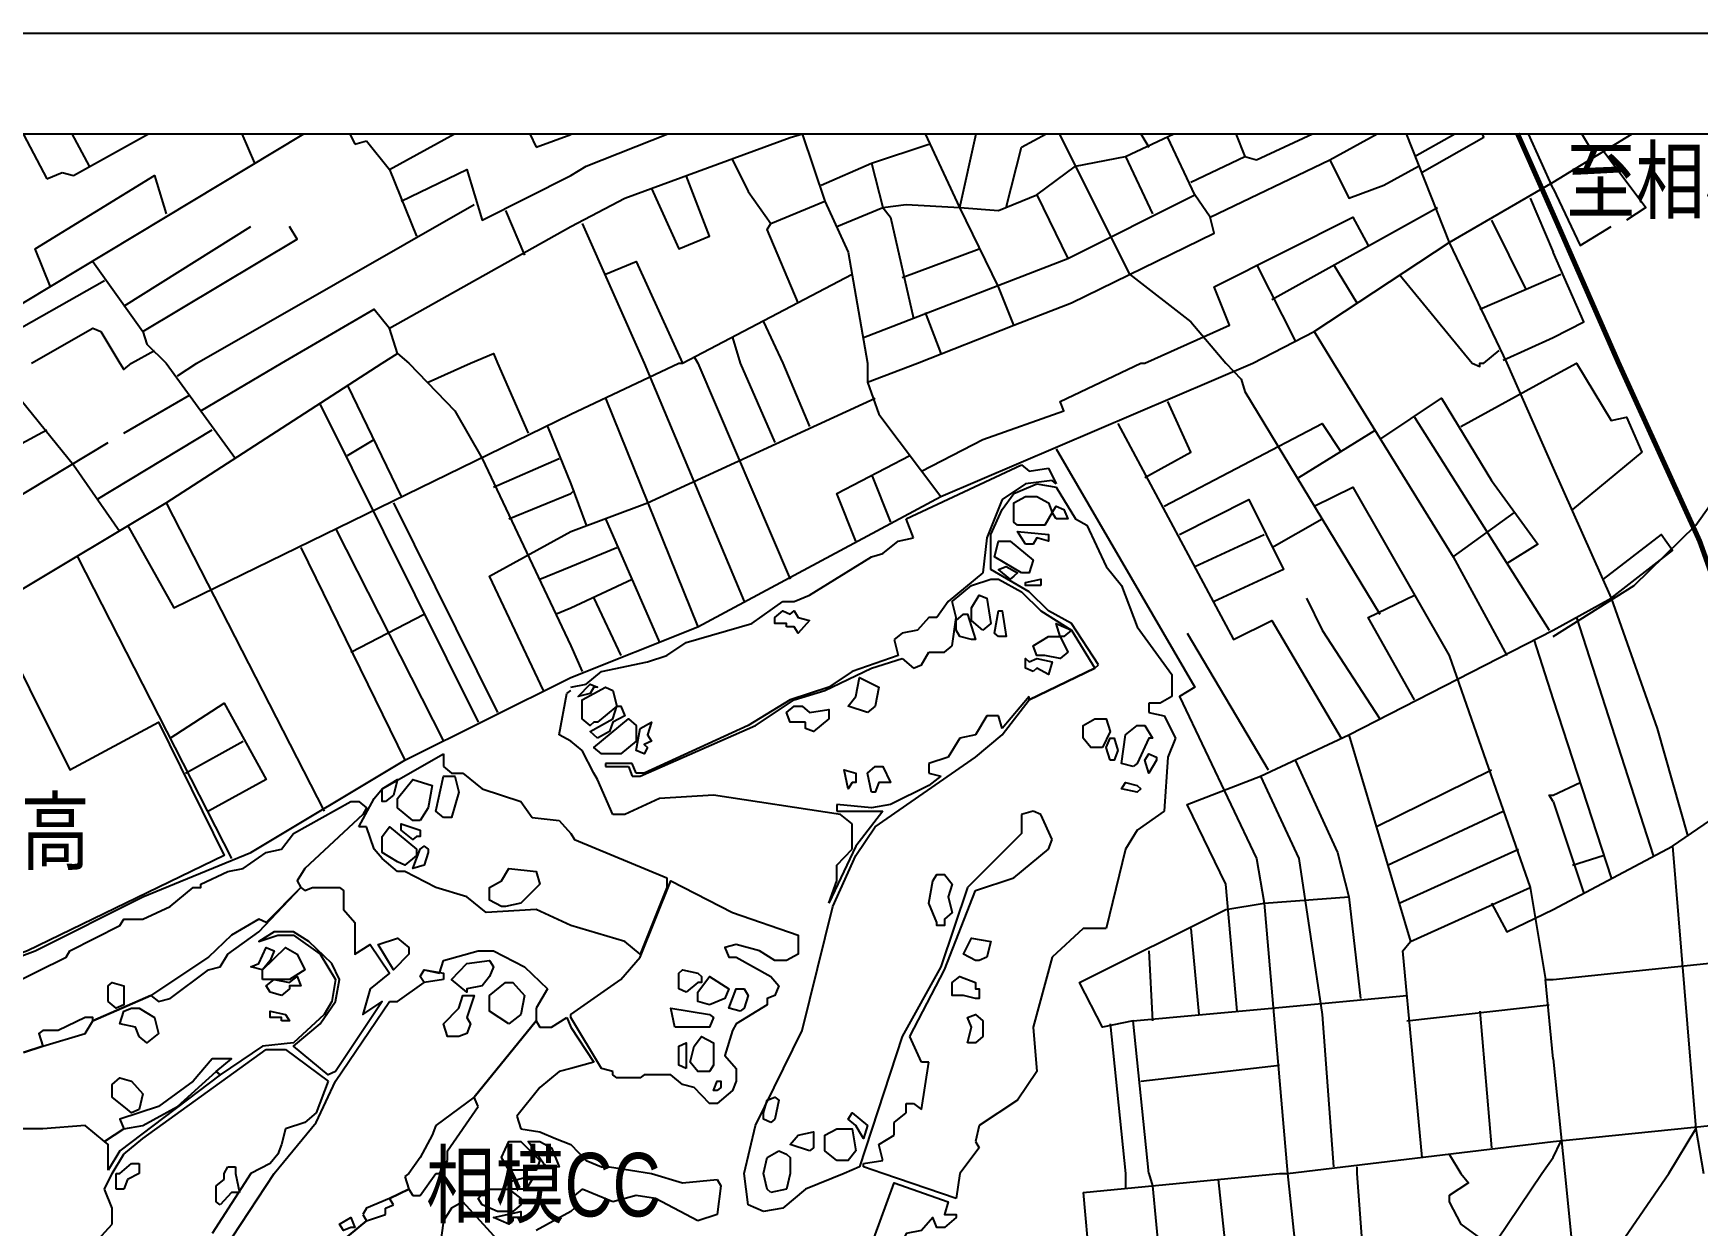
# Model space of a CAD drawing. Header units: millimetres. Extents: x 31 to 811, y 18 to 568.
# Drawn here: x 515.8 to 581.3, y 241.3 to 288.2 of the extents above; entities that cross this region are included whole.
import ezdxf
from ezdxf.enums import TextEntityAlignment as Align

# ---------------------------------------------------------------- set-up
doc = ezdxf.new("R2010")
doc.units = ezdxf.units.MM
doc.header["$LTSCALE"] = 0.2
for name, color, linetype in [('G0-MOJI', 7, 'Continuous'), ('G0-YOBI', 7, 'Continuous'), ('MAP', 7, 'Continuous')]:
    doc.layers.add(name, color=color, linetype=linetype)
doc.styles.add('丸ゴチック', font='HGRSMP.TTF')

msp = doc.modelspace()

# ---------------------------------------------------------------- linework, layer by layer
at = {"layer": 'G0-YOBI', "color": 6, "linetype": 'Continuous'}
msp.add_lwpolyline([(419.198, 288.205), (804.958, 288.205), (804.958, 38.425), (419.198, 38.425)], close=True, dxfattribs=at)
at = {"layer": 'MAP', "linetype": 'Continuous'}
for p, q in [((424.563, 284.257), (606.714, 284.257)), ((513.8, 276.61), (526.49, 284.257)), ((517.363, 284.257), (518.047, 282.981)), ((517.431, 282.607), (520.382, 284.257)), ((524.561, 283.102), (524.06, 284.257)), ((528.304, 284.257), (528.501, 283.85)), ((529.865, 282.849), (532.415, 284.257)), ((535.383, 284.257), (535.631, 283.729)), ((537.601, 282.981), (540.819, 284.257)), ((545.633, 284.103), (546.117, 284.257)), ((546.103, 284.257), (546.998, 281.606)), ((552.301, 281.353), (550.954, 284.257)), ((552.301, 281.353), (552.954, 284.257)), ((554.733, 283.729), (555.696, 284.257)), ((556.218, 284.257), (558.98, 278.734)), ((558.826, 283.355), (560.726, 284.257)), ((559.431, 284.257), (559.74, 283.729)), ((563.159, 284.257), (563.525, 283.355)), ((563.976, 283.223), (566.177, 284.257)), ((566.859, 283.223), (568.731, 284.257)), ((569.868, 284.257), (571.557, 279.977)), ((570.193, 283.355), (571.788, 284.257)), ((572.849, 284.257), (572.922, 284.103)), ((575.651, 282.101), (574.687, 284.257)), ((575.651, 282.354), (578.761, 284.257)), ((577.323, 283.355), (576.778, 284.257)), ((515.461, 284.224), (516.375, 282.475)), ((528.501, 283.85), (528.963, 283.982)), ((528.963, 283.982), (529.865, 282.849)), ((535.631, 283.729), (536.995, 284.224)), ((539.119, 281.727), (545.633, 284.103)), ((554.128, 281.353), (554.733, 283.729)), ((572.922, 284.103), (570.501, 282.728)), ((536.995, 282.607), (537.601, 282.981)), ((555.338, 281.848), (556.857, 282.981)), ((556.857, 282.981), (558.826, 283.355)), ((558.826, 283.355), (559.883, 281.099)), ((561.401, 282.354), (563.525, 283.355)), ((562.16, 280.978), (566.859, 283.223)), ((563.525, 283.355), (563.976, 283.223)), ((516.375, 282.475), (516.98, 282.728)), ((516.98, 282.728), (517.431, 282.607)), ((529.865, 282.849), (530.932, 280.23)), ((536.995, 280.604), (539.119, 281.727)), ((553.82, 281.232), (555.338, 281.848)), ((555.338, 281.848), (556.549, 279.35)), ((574.748, 281.727), (575.651, 279.603)), ((522.284, 275.235), (533.199, 281.474)), ((534.421, 281.232), (535.169, 279.482)), ((546.998, 281.606), (547.911, 279.603)), ((547.46, 280.604), (549.275, 281.353)), ((549.275, 281.353), (550.189, 281.474)), ((550.189, 281.474), (552.301, 281.353)), ((553.82, 278.228), (552.301, 281.353)), ((552.301, 281.353), (553.82, 281.232)), ((564.581, 277.732), (571.106, 281.353)), ((519.412, 277.479), (524.407, 280.604)), ((537.446, 280.725), (539.878, 275.235)), ((573.23, 280.857), (574.594, 278.107)), ((550.034, 278.602), (553.06, 279.724)), ((571.557, 279.977), (573.835, 275.235)), ((547.911, 279.603), (548.67, 275.235)), ((563.976, 279.108), (565.494, 276.104)), ((567.013, 279.108), (567.926, 277.6)), ((512.887, 275.235), (518.652, 278.481)), ((558.98, 278.734), (561.401, 276.852)), ((569.588, 278.734), (572.471, 275.235)), ((572.768, 277.358), (575.651, 278.602)), ((575.651, 278.602), (575.959, 278.734)), ((550.937, 277.226), (551.553, 275.609)), ((544.577, 276.852), (545.336, 275.235)), ((561.401, 276.852), (562.766, 275.235)), ((566.254, 276.478), (567.013, 275.235)), ((519.709, 275.235), (520.622, 275.73)), ((543.355, 276.236), (543.663, 275.235)), ((572.922, 275.235), (573.527, 275.73)), ((573.681, 275.356), (575.651, 276.236)), ((521.073, 275.235), (523.802, 271.482)), ((521.524, 274.728), (522.284, 275.235)), ((522.438, 273.353), (525.618, 275.235)), ((530.173, 275.609), (530.624, 275.235)), ((531.384, 274.486), (533.056, 275.235)), ((534.112, 275.235), (535.323, 272.484)), ((536.995, 273.232), (541.243, 275.235)), ((539.878, 275.235), (543.818, 265.86)), ((541.848, 275.477), (541.991, 275.235)), ((541.991, 275.235), (545.633, 266.74)), ((543.663, 275.235), (545.028, 272.11)), ((545.336, 275.235), (546.392, 272.737)), ((548.67, 274.486), (550.64, 275.235)), ((573.835, 275.235), (575.651, 271.108)), ((572.019, 272.737), (575.651, 274.728)), ((519.412, 272.484), (521.987, 273.98)), ((528.204, 274.354), (530.327, 269.986)), ((538.36, 273.859), (541.991, 264.858)), ((527.136, 273.606), (533.353, 261.117)), ((570.193, 273.111), (575.497, 264.737)), ((512.436, 270.481), (516.375, 272.605)), ((518.344, 269.865), (522.889, 272.605)), ((536.082, 272.737), (536.995, 270.481)), ((565.648, 270.734), (568.674, 272.605)), ((528.204, 271.603), (529.26, 272.231)), ((533.958, 270.36), (536.533, 271.482)), ((548.824, 270.855), (549.572, 268.985)), ((534.564, 269.106), (536.995, 270.107)), ((536.995, 270.481), (537.601, 268.864)), ((536.995, 270.107), (537.149, 270.239)), ((521.073, 269.733), (527.29, 257.618)), ((530.019, 269.733), (534.112, 261.491)), ((571.711, 267.609), (574.132, 269.359)), ((527.741, 268.732), (531.989, 260.369)), ((538.36, 269.106), (540.483, 264.242)), ((564.581, 267.983), (566.562, 269.106)), ((526.377, 267.983), (530.47, 259.621)), ((536.995, 267.235), (538.811, 267.983)), ((561.555, 267.235), (564.284, 268.489)), ((517.585, 267.609), (523.648, 255.747)), ((535.785, 266.74), (536.995, 267.235)), ((536.995, 265.607), (539.416, 266.74)), ((537.898, 265.992), (538.965, 263.736)), ((528.347, 263.868), (531.229, 265.364)), ((536.39, 265.364), (536.995, 265.607)), ((561.247, 264.616), (564.438, 259.236)), ((576.564, 265.232), (579.59, 255.868)), ((536.995, 264.11), (537.446, 263.109)), ((574.891, 264.363), (575.651, 261.986)), ((575.651, 261.986), (577.928, 254.988)), ((521.832, 259.114), (524.11, 260.369)), ((567.618, 260.611), (570.039, 252.49)), ((568.674, 256.991), (573.23, 259.236)), ((575.651, 258.245), (576.718, 258.74)), ((569.137, 255.494), (573.681, 257.618)), ((575.651, 257.992), (576.861, 254.372)), ((569.588, 253.998), (574.286, 256.122)), ((576.41, 255.494), (577.62, 255.868)), ((564.284, 253.998), (567.618, 254.24)), ((575.651, 250.994), (605.371, 254.119)), ((561.401, 252.997), (561.709, 249.618)), ((559.74, 252.116), (559.883, 249.365)), ((564.581, 249.872), (569.896, 250.367)), ((529.865, 250.125), (530.173, 250.125)), ((569.896, 249.365), (575.497, 249.993)), ((572.768, 249.75), (573.23, 244.37)), ((558.221, 249.244), (558.826, 243.368)), ((559.431, 247), (564.889, 247.627)), ((575.651, 247.869), (576.113, 243.368)), ((580.206, 243.368), (581.262, 245.118)), ((575.651, 243.996), (575.959, 244.623)), ((571.557, 244.128), (572.019, 243.368)), ((575.2, 243.368), (575.651, 243.996)), ((558.826, 243.368), (558.826, 242.752)), ((559.74, 243.368), (559.883, 242.873)), ((567.926, 243.622), (567.926, 243.368)), ((567.926, 243.368), (568.377, 237.251)), ((575.651, 236.755), (580.206, 243.368)), ((576.113, 243.368), (579.293, 211.513)), ((557.154, 242.62), (557.759, 236.128)), ((559.883, 242.873), (561.247, 228.756))]:
    msp.add_line(p, q, dxfattribs=at)
at = {"layer": 'MAP', "color": 8, "linetype": 'Continuous'}
for p, q in [((550.189, 269.106), (554.733, 271.229)), ((554.733, 271.229), (555.03, 270.987)), ((555.943, 270.613), (554.887, 270.481)), ((555.03, 270.987), (555.789, 271.108)), ((555.789, 271.108), (556.097, 270.481)), ((556.097, 270.481), (555.943, 270.613)), ((553.974, 269.865), (553.369, 268.357)), ((554.887, 270.481), (553.974, 269.865)), ((553.974, 269.48), (554.425, 270.107)), ((554.425, 270.107), (555.338, 270.481)), ((555.338, 270.481), (556.097, 270.36)), ((556.097, 270.36), (556.857, 269.106)), ((553.523, 268.489), (553.974, 269.48)), ((550.486, 268.357), (550.189, 269.106)), ((556.857, 269.106), (557.308, 268.864)), ((557.308, 268.864), (558.067, 267.235)), ((549.275, 267.741), (549.88, 268.236)), ((549.88, 268.236), (550.486, 268.357)), ((553.369, 268.357), (553.214, 266.982)), ((553.523, 267.114), (553.523, 268.489)), ((546.392, 266.113), (548.824, 267.609)), ((548.824, 267.609), (549.275, 267.741)), ((558.067, 267.235), (558.672, 266.487)), ((553.214, 266.982), (551.85, 265.86)), ((552.763, 266.487), (553.523, 266.74)), ((555.03, 266.234), (553.523, 267.114)), ((553.523, 266.74), (553.82, 266.74)), ((553.82, 266.74), (554.733, 266.234)), ((545.787, 265.86), (546.392, 266.113)), ((552.004, 265.86), (552.763, 266.487)), ((554.733, 266.234), (555.492, 265.486)), ((555.789, 265.486), (555.03, 266.234)), ((558.672, 266.487), (559.277, 264.858)), ((544.115, 264.99), (545.336, 265.86)), ((545.336, 265.86), (545.787, 265.86)), ((551.85, 265.86), (551.399, 265.232)), ((552.158, 265.232), (552.004, 265.86)), ((555.492, 265.486), (556.703, 264.737)), ((556.703, 264.99), (555.789, 265.486)), ((541.54, 264.242), (544.115, 264.99)), ((550.034, 264.616), (549.726, 264.363)), ((550.64, 264.737), (550.034, 264.616)), ((551.091, 265.232), (550.64, 264.737)), ((551.399, 265.232), (551.091, 265.232)), ((552.004, 264.11), (552.158, 265.232)), ((557.759, 263.362), (556.703, 264.99)), ((556.703, 264.737), (557.616, 263.241)), ((559.277, 264.858), (560.642, 262.988)), ((540.781, 263.736), (541.54, 264.242)), ((549.726, 264.363), (549.88, 263.736)), ((551.696, 263.868), (552.004, 264.11)), ((538.206, 263.109), (540.021, 263.483)), ((540.021, 263.483), (540.781, 263.736)), ((549.88, 263.736), (548.065, 263.109)), ((548.824, 263.241), (550.034, 263.615)), ((550.034, 263.615), (550.486, 263.241)), ((550.486, 263.241), (550.794, 263.362)), ((550.794, 263.362), (551.091, 263.868)), ((551.091, 263.868), (551.696, 263.868)), ((557.616, 263.241), (557.759, 263.362)), ((537.601, 262.614), (538.206, 263.109)), ((546.998, 262.361), (548.824, 263.241)), ((548.065, 263.109), (547.152, 262.493)), ((557.616, 263.241), (555.03, 261.986)), ((555.03, 261.986), (557.616, 263.241)), ((560.642, 262.988), (560.642, 262.118)), ((536.533, 260.611), (536.841, 262.239)), ((536.841, 262.239), (536.995, 262.361)), ((536.995, 262.493), (537.601, 262.614)), ((536.995, 262.361), (536.995, 262.361)), ((545.633, 261.986), (543.972, 260.985)), ((544.269, 260.985), (545.787, 261.986)), ((547.152, 262.493), (545.633, 261.986)), ((545.787, 261.986), (546.998, 262.361)), ((555.03, 262.118), (553.974, 260.864)), ((553.974, 260.611), (555.03, 261.986)), ((555.03, 261.986), (555.03, 262.118)), ((560.642, 262.118), (560.191, 261.865)), ((553.369, 261.359), (552.917, 260.611)), ((553.82, 261.359), (553.369, 261.359)), ((553.974, 260.864), (553.82, 261.359)), ((560.191, 261.865), (559.74, 261.865)), ((559.74, 261.865), (559.74, 261.491)), ((559.74, 261.491), (560.345, 261.359)), ((560.345, 261.359), (560.796, 260.49)), ((539.724, 258.993), (544.269, 260.985)), ((543.972, 260.985), (539.878, 259.114)), ((536.995, 260.369), (536.533, 260.611)), ((537.446, 259.995), (536.995, 260.369)), ((552.301, 260.49), (551.85, 259.742)), ((552.917, 260.611), (552.301, 260.49)), ((552.917, 259.742), (553.974, 260.611)), ((560.796, 260.49), (560.488, 259.742)), ((529.568, 258.487), (531.989, 259.863)), ((531.989, 259.863), (531.989, 259.368)), ((531.989, 259.368), (532.297, 259.114)), ((537.898, 259.114), (537.446, 259.995)), ((539.416, 259.489), (538.36, 259.489)), ((538.36, 259.489), (538.36, 259.368)), ((538.36, 259.368), (539.262, 259.368)), ((539.262, 259.368), (539.416, 258.993)), ((539.57, 259.114), (539.416, 259.489)), ((548.967, 256.991), (552.917, 259.742)), ((551.85, 259.742), (551.091, 259.489)), ((551.091, 259.489), (551.091, 259.114)), ((560.488, 259.742), (560.345, 257.618)), ((532.297, 259.114), (532.748, 259.114)), ((532.748, 259.114), (533.507, 258.487)), ((538.052, 258.861), (537.898, 259.114)), ((537.898, 259.114), (537.898, 259.114)), ((538.657, 257.486), (538.052, 258.861)), ((539.416, 258.993), (539.724, 258.993)), ((539.878, 259.114), (539.57, 259.114)), ((551.091, 259.114), (551.553, 258.993)), ((551.553, 258.993), (551.091, 258.619)), ((528.655, 256.991), (529.26, 258.113)), ((529.26, 258.113), (529.568, 258.487)), ((533.507, 258.487), (535.026, 257.992)), ((540.483, 258.113), (539.119, 257.486)), ((542.607, 258.245), (540.483, 258.113)), ((547.603, 257.486), (542.607, 258.245)), ((551.091, 258.619), (549.572, 257.871)), ((535.026, 257.992), (535.477, 257.365)), ((539.119, 257.486), (538.657, 257.486)), ((548.824, 257.739), (547.46, 257.871)), ((547.46, 257.871), (547.46, 257.618)), ((547.46, 257.618), (549.275, 257.618)), ((548.065, 257.112), (547.603, 257.486)), ((549.275, 257.618), (548.208, 256.243)), ((549.572, 257.871), (548.824, 257.739)), ((555.184, 257.618), (554.733, 257.486)), ((554.733, 257.486), (554.733, 256.738)), ((555.492, 257.486), (555.184, 257.618)), ((555.943, 256.496), (555.492, 257.486)), ((560.345, 257.618), (559.277, 256.87)), ((528.963, 256.991), (528.655, 256.991)), ((529.26, 256.122), (528.963, 256.991)), ((535.477, 257.365), (536.533, 257.244)), ((536.533, 257.244), (536.995, 256.738)), ((536.995, 256.738), (537.149, 256.496)), ((548.065, 256.122), (548.065, 257.112)), ((548.208, 255.868), (548.967, 256.991)), ((554.733, 256.738), (552.609, 254.614)), ((559.277, 256.87), (558.826, 256.122)), ((529.568, 255.747), (529.26, 256.122)), ((529.26, 256.122), (529.26, 256.122)), ((537.149, 256.496), (540.781, 254.988)), ((548.208, 256.243), (547.152, 253.998)), ((547.46, 255.494), (548.065, 256.122)), ((554.425, 254.988), (555.789, 256.122)), ((555.789, 256.122), (555.943, 256.496)), ((558.826, 256.122), (558.067, 252.997)), ((530.173, 255.241), (529.568, 255.747)), ((547.306, 253.866), (548.208, 255.868)), ((547.46, 254.867), (547.46, 255.494)), ((530.47, 255.241), (530.173, 255.241)), ((531.692, 254.614), (530.47, 255.241)), ((540.781, 254.988), (540.781, 254.614)), ((547.152, 253.998), (547.46, 254.867)), ((552.917, 254.493), (554.425, 254.988)), ((532.902, 254.24), (531.692, 254.614)), ((533.661, 253.624), (532.902, 254.24)), ((540.781, 254.614), (539.724, 251.995)), ((540.781, 254.614), (540.781, 254.614)), ((552.609, 254.614), (551.553, 251.489)), ((551.696, 251.368), (552.917, 254.493)), ((535.631, 253.745), (533.661, 253.624)), ((536.995, 253.118), (535.631, 253.745)), ((546.095, 248.991), (547.306, 253.866)), ((539.119, 252.49), (536.995, 253.118)), ((557.154, 252.997), (555.943, 251.874)), ((558.067, 252.997), (557.154, 252.997)), ((539.724, 251.995), (539.119, 252.49)), ((531.835, 251.247), (531.989, 251.742)), ((531.989, 251.742), (533.353, 252.116)), ((533.353, 252.116), (533.958, 252.116)), ((533.958, 252.116), (535.169, 251.489)), ((555.943, 251.874), (555.184, 249.123)), ((530.173, 250.125), (531.229, 250.873)), ((531.075, 251.115), (531.229, 251.368)), ((531.229, 250.873), (531.075, 251.115)), ((531.229, 251.368), (531.835, 251.247)), ((535.169, 251.489), (536.082, 250.62)), ((551.553, 251.489), (550.034, 248.749)), ((550.332, 248.749), (551.696, 251.368)), ((536.082, 250.62), (535.631, 249.872)), ((527.741, 247), (529.865, 250.125)), ((535.631, 249.872), (535.631, 249.365)), ((535.631, 249.365), (533.199, 246.372)), ((533.199, 246.372), (535.631, 249.365)), ((535.631, 249.365), (535.785, 249.123)), ((535.785, 249.123), (536.236, 249.123)), ((536.236, 249.123), (536.841, 249.497)), ((536.841, 249.497), (536.995, 249.123)), ((536.995, 249.123), (537.898, 247.748)), ((536.995, 249.123), (536.995, 249.123)), ((544.269, 245.25), (546.095, 248.991)), ((555.184, 249.123), (555.338, 247.374)), ((520.16, 244.744), (525.013, 248.243)), ((525.013, 248.243), (525.772, 248.243)), ((525.772, 248.243), (527.444, 247)), ((550.034, 248.749), (548.362, 243.622)), ((550.794, 247.748), (550.332, 248.749)), ((537.898, 247.748), (536.995, 247.495)), ((550.794, 245.877), (551.091, 247.748)), ((551.091, 247.748), (550.794, 247.748)), ((527.444, 247), (526.982, 245.745)), ((526.982, 245.371), (527.741, 247)), ((536.533, 247.374), (535.785, 246.747)), ((536.995, 247.495), (536.533, 247.374)), ((555.338, 247.374), (554.579, 246.251)), ((533.199, 246.372), (531.692, 245.25)), ((533.353, 245.998), (533.199, 246.372)), ((535.785, 246.747), (534.872, 245.624)), ((526.982, 245.745), (526.531, 245.371)), ((532.143, 244.249), (533.353, 245.998)), ((534.872, 245.624), (535.026, 245.118)), ((549.726, 245.371), (550.189, 245.745)), ((550.189, 245.745), (550.189, 246.119)), ((550.189, 246.119), (550.486, 246.119)), ((550.486, 246.119), (550.794, 245.877)), ((554.579, 246.251), (553.06, 245.25)), ((525.321, 243.368), (526.982, 245.371)), ((525.772, 245.118), (525.618, 244.502)), ((526.531, 245.371), (525.772, 245.118)), ((531.692, 245.25), (531.538, 244.876)), ((535.026, 245.118), (535.785, 244.997)), ((535.785, 244.997), (536.39, 244.744)), ((543.818, 243.368), (544.269, 245.25)), ((549.726, 244.876), (549.726, 245.371)), ((553.06, 245.25), (552.917, 244.623)), ((519.412, 244.128), (520.16, 244.744)), ((525.618, 244.502), (525.475, 244.128)), ((531.538, 244.876), (531.075, 243.996)), ((536.39, 244.744), (536.995, 244.502)), ((536.39, 244.744), (536.39, 244.744)), ((536.995, 244.502), (537.601, 243.875)), ((549.121, 244.502), (549.726, 244.876)), ((549.275, 243.875), (549.121, 244.502)), ((553.06, 244.37), (552.301, 243.368)), ((552.917, 244.623), (553.06, 244.37)), ((553.06, 244.37), (553.06, 244.37)), ((518.95, 243.368), (519.412, 244.128)), ((519.258, 243.368), (519.709, 243.754)), ((519.709, 243.754), (520.017, 243.754)), ((520.017, 243.754), (520.017, 243.368)), ((525.167, 243.754), (524.407, 243.368)), ((525.475, 244.128), (525.167, 243.754)), ((525.475, 244.128), (525.475, 244.128)), ((531.075, 243.996), (530.624, 243.368)), ((531.075, 243.996), (531.075, 243.996)), ((531.835, 243.368), (532.143, 243.875)), ((532.143, 243.875), (532.143, 244.249)), ((537.601, 243.875), (538.206, 243.622)), ((544.577, 243.368), (544.72, 243.996)), ((544.72, 243.996), (545.182, 244.249)), ((545.182, 244.249), (545.479, 244.128)), ((545.479, 244.128), (545.633, 243.996)), ((545.479, 244.128), (545.479, 244.128)), ((545.633, 243.996), (545.633, 243.368)), ((548.516, 243.754), (549.275, 243.875)), ((548.516, 243.622), (548.516, 243.754)), ((518.652, 242.752), (518.95, 243.368)), ((519.104, 243.368), (519.258, 243.368)), ((519.104, 242.752), (519.104, 243.368)), ((519.104, 243.368), (519.104, 243.368)), ((519.555, 243.126), (519.412, 242.752)), ((520.017, 243.368), (519.555, 243.126)), ((520.017, 243.368), (520.017, 243.368)), ((524.407, 243.368), (522.889, 241.003)), ((523.043, 242.873), (523.351, 243.126)), ((523.351, 243.368), (523.505, 243.622)), ((523.351, 240.376), (525.321, 243.368)), ((523.351, 243.126), (523.351, 243.368)), ((523.351, 243.126), (523.351, 243.126)), ((523.505, 243.622), (523.802, 243.622)), ((523.802, 243.622), (523.802, 243.368)), ((523.802, 243.622), (523.802, 243.622)), ((523.802, 243.368), (523.956, 242.62)), ((530.624, 243.368), (530.47, 243.247)), ((530.47, 243.247), (530.624, 242.752)), ((531.075, 242.499), (531.692, 243.368)), ((531.692, 243.368), (531.835, 243.368)), ((538.206, 243.622), (538.514, 243.622)), ((538.514, 243.622), (540.175, 243.368)), ((538.514, 243.622), (538.514, 243.622)), ((540.175, 243.368), (541.386, 242.994)), ((541.386, 242.994), (542.75, 243.126)), ((542.75, 243.126), (542.904, 242.873)), ((543.972, 242.125), (543.818, 243.368)), ((544.72, 242.752), (544.577, 243.368)), ((545.633, 243.368), (545.479, 242.752)), ((547.757, 243.368), (546.238, 242.752)), ((548.362, 243.622), (547.757, 243.368)), ((549.275, 243.368), (548.516, 243.622)), ((552.158, 242.378), (549.275, 243.368)), ((552.301, 243.368), (552.158, 242.378)), ((552.301, 243.368), (552.301, 243.368)), ((518.95, 242.004), (518.652, 242.752)), ((519.412, 242.752), (519.104, 242.752)), ((523.043, 242.246), (523.043, 242.873)), ((523.648, 242.62), (523.197, 242.125)), ((523.956, 242.62), (523.648, 242.62)), ((529.865, 242.378), (528.963, 242.004)), ((530.624, 242.752), (529.865, 242.378)), ((529.865, 242.378), (530.624, 242.752)), ((530.019, 242.125), (529.865, 242.378)), ((530.624, 242.752), (530.778, 242.499)), ((530.778, 242.499), (531.075, 242.499)), ((531.075, 242.499), (531.075, 242.499)), ((537.446, 242.752), (537.149, 242.499)), ((537.149, 242.499), (537.149, 242.004)), ((538.657, 242.246), (537.446, 242.752)), ((539.57, 242.499), (538.657, 242.246)), ((540.329, 242.378), (539.57, 242.499)), ((541.991, 241.498), (540.329, 242.378)), ((542.904, 242.873), (542.75, 241.751)), ((544.874, 242.62), (544.72, 242.752)), ((544.72, 242.752), (544.72, 242.752)), ((545.479, 242.752), (544.874, 242.62)), ((546.238, 242.752), (545.336, 242.004)), ((518.95, 241.377), (518.95, 242.004)), ((518.95, 242.004), (518.95, 242.004)), ((523.197, 242.125), (523.043, 242.246)), ((528.963, 242.004), (528.809, 241.751)), ((528.809, 241.751), (528.963, 241.498)), ((528.963, 241.498), (529.711, 241.751)), ((529.711, 242.004), (530.019, 242.125)), ((529.711, 241.751), (529.711, 242.004)), ((532.297, 242.004), (531.989, 241.498)), ((532.748, 242.246), (532.297, 242.004)), ((534.112, 240.75), (532.748, 242.246)), ((536.995, 241.872), (535.631, 241.124)), ((537.149, 242.004), (536.995, 241.872)), ((537.149, 242.004), (537.149, 242.004)), ((542.75, 241.751), (541.991, 241.498)), ((544.577, 241.872), (543.972, 242.125)), ((543.972, 242.125), (543.972, 242.125)), ((545.336, 242.004), (544.577, 241.872)), ((517.585, 239.88), (518.95, 241.377)), ((528.963, 241.498), (527.895, 240.629)), ((527.895, 240.629), (528.963, 241.498)), ((531.989, 241.498), (531.835, 240.376))]:
    msp.add_line(p, q, dxfattribs=at)
at = {"layer": 'MAP', "color": 6, "linetype": 'Continuous', "const_width": 0.2}
msp.add_lwpolyline([(574.25, 284.257), (575.651, 281.099)], dxfattribs=at)
at = {"layer": 'MAP', "linetype": 'Continuous'}
for points in [[(546.843, 282.233), (548.824, 283.102), (551.091, 283.85)], [(554.425, 276.731), (556.703, 277.6), (562.314, 280.351), (562.16, 280.978), (561.555, 281.848), (560.488, 284.103)], [(577.62, 283.597), (579.293, 281.353), (578.534, 280.857)], [(543.355, 283.223), (543.972, 281.98), (544.874, 280.725)], [(548.824, 283.102), (549.275, 281.353), (549.572, 280.978), (550.486, 276.984)], [(566.859, 283.223), (567.618, 281.727), (568.983, 282.233), (570.347, 282.981)], [(516.529, 278.228), (515.924, 279.724), (520.622, 282.607), (521.073, 281.099)], [(530.327, 281.606), (532.902, 282.849), (533.507, 280.857), (536.995, 282.607)], [(540.175, 282.101), (541.243, 279.724), (542.453, 280.23), (541.54, 282.607)], [(563.833, 275.235), (566.254, 276.478), (571.557, 279.977), (575.651, 282.354)], [(548.516, 276.236), (556.549, 279.35), (561.555, 281.848)], [(575.651, 282.101), (576.718, 279.856), (577.928, 280.604)], [(545.941, 277.6), (544.72, 280.483), (544.874, 280.725), (546.998, 281.606)], [(559.586, 275.235), (562.92, 276.731), (562.314, 278.228), (567.772, 280.978), (568.377, 279.856)], [(520.16, 276.478), (526.234, 280.109), (525.926, 280.604)], [(529.568, 275.235), (530.173, 275.609), (529.865, 276.61), (536.995, 280.604)], [(518.19, 279.229), (520.16, 276.478), (520.314, 275.983), (521.073, 275.235)], [(538.36, 278.734), (539.57, 279.229), (541.386, 275.235)], [(575.651, 276.236), (576.861, 276.852), (575.651, 279.603)], [(541.243, 275.235), (541.386, 275.235), (548.065, 278.734)], [(550.64, 275.235), (554.425, 276.731), (553.82, 278.228)], [(525.618, 275.235), (529.26, 277.358), (529.865, 276.61)], [(515.77, 275.235), (518.19, 276.61), (518.498, 276.478), (519.258, 275.235)], [(504.854, 261.865), (509.861, 264.11), (515.01, 266.113), (521.073, 269.733), (529.568, 275.235)], [(514.405, 275.235), (514.702, 274.607), (517.431, 271.229), (519.258, 268.61)], [(519.258, 275.235), (519.412, 274.982), (519.709, 275.235)], [(530.624, 275.235), (532.44, 273.353), (533.507, 271.482), (536.995, 264.11)], [(533.056, 275.235), (533.958, 275.609), (534.112, 275.235)], [(536.995, 262.867), (541.991, 264.858), (551.553, 269.986), (563.833, 275.235)], [(548.67, 275.235), (548.67, 274.486), (549.121, 273.232), (551.553, 269.986)], [(550.794, 270.987), (553.214, 272.231), (556.395, 273.353), (556.251, 273.727), (559.431, 275.235), (559.586, 275.235)], [(562.766, 275.235), (563.371, 274.607), (563.525, 274.112), (568.828, 265.364)], [(567.013, 275.235), (571.711, 267.609), (573.835, 263.736)], [(572.471, 275.235), (572.768, 275.103), (572.768, 275.235), (572.922, 275.235)], [(575.651, 274.728), (576.564, 275.235), (577.928, 272.979), (578.534, 273.111), (579.139, 271.735), (576.41, 269.48)], [(575.651, 244.623), (584.299, 245.503), (587.028, 245.624), (590.362, 246.119), (603.699, 247.495), (604.612, 247.627), (605.976, 248.122), (605.668, 252.49), (604.304, 260.49), (603.401, 264.484), (602.939, 270.987), (602.18, 275.235)], [(575.651, 264.484), (578.842, 266.487), (581.262, 268.864), (585.807, 275.235)], [(536.995, 268.61), (540.021, 269.733), (548.967, 273.859)], [(568.828, 272.231), (571.26, 273.859), (573.23, 270.613), (575.045, 268.115), (573.835, 267.356)], [(519.555, 268.864), (521.381, 265.607), (536.995, 273.232)], [(559.586, 270.734), (561.401, 271.735), (560.488, 273.727)], [(558.518, 272.858), (563.074, 264.363), (564.581, 265.111), (567.31, 260.49)], [(560.345, 269.612), (566.562, 272.858), (567.31, 271.735)], [(504.392, 265.364), (506.824, 266.74), (512.127, 268.864), (514.856, 269.733), (518.796, 272.11)], [(556.097, 271.857), (561.555, 262.493), (560.95, 262.118), (563.976, 255.747), (564.284, 253.998), (565.197, 243.368)], [(548.208, 268.236), (547.46, 270.107), (550.332, 271.603)], [(575.651, 271.108), (577.928, 265.992), (579.744, 260.864), (580.954, 256.617)], [(560.95, 268.489), (563.679, 269.865), (565.043, 267.114), (562.314, 265.86)], [(566.254, 269.612), (567.772, 270.36), (571.557, 263.736), (574.748, 254.614), (575.354, 250.994)], [(535.928, 262.361), (533.804, 266.861), (536.995, 268.61)], [(575.651, 264.737), (577.928, 265.992), (580.349, 267.862), (579.898, 268.489), (577.62, 266.74)], [(565.946, 265.992), (566.562, 264.737), (568.828, 261.238)], [(570.193, 261.986), (568.377, 265.232), (570.193, 266.113)], [(563.217, 249.75), (562.766, 254.746), (561.247, 257.871), (564.13, 258.993), (567.618, 260.611), (575.651, 264.737)], [(499.088, 243.368), (501.058, 244.623), (504.392, 246.372), (508.496, 248.991), (508.947, 249.497), (515.924, 252.116), (520.16, 254.24), (524.407, 255.989), (530.47, 259.621), (536.995, 262.867)], [(521.227, 260.49), (523.351, 261.865), (525.013, 258.861), (522.746, 257.618)], [(565.494, 259.621), (567.167, 255.989), (567.618, 254.24), (568.069, 250.246)], [(564.13, 258.993), (565.648, 255.747), (566.562, 249.618), (567.013, 243.622)], [(575.651, 257.992), (575.497, 258.245), (575.651, 258.245)], [(575.651, 253.745), (580.349, 256.243), (583.837, 258.619), (584.751, 253.118), (584.442, 246.119)], [(580.349, 256.243), (581.262, 245.118), (581.571, 243.368)], [(570.501, 243.996), (569.742, 252.116), (570.039, 252.49), (574.748, 254.614)], [(559.123, 249.365), (557.913, 249.123), (557.011, 250.873), (562.766, 253.745), (564.284, 253.998)], [(573.23, 253.998), (573.835, 252.864), (575.651, 253.745)], [(575.651, 247.869), (575.354, 250.994), (575.651, 250.994)], [(559.74, 243.368), (559.123, 249.365), (564.581, 249.872)], [(564.889, 243.368), (565.197, 243.368), (575.651, 244.623)], [(557.154, 242.62), (564.889, 243.368)], [(562.468, 243.126), (563.833, 230.384), (566.562, 230.505)], [(565.197, 243.368), (566.562, 230.505), (566.562, 229.009), (566.859, 227.633), (567.31, 222.011), (568.531, 211.513)], [(572.625, 222.385), (571.711, 231.133), (566.562, 230.505), (567.013, 231.507), (569.742, 235.248), (570.501, 236.623), (571.26, 237.504), (575.2, 243.368)], [(572.019, 243.368), (572.317, 242.994), (571.557, 242.499), (571.557, 242.246), (572.019, 241.377), (573.23, 240.497)]]:
    msp.add_lwpolyline(points, dxfattribs=at)
at = {"layer": 'MAP', "linetype": 'Continuous', "const_width": 0.2}
for points in [[(575.651, 281.099), (578.225, 275.235)], [(578.225, 275.235), (581.416, 268.236), (583.386, 262.735), (583.991, 260.369), (585.202, 253.239), (585.51, 244.748)]]:
    msp.add_lwpolyline(points, dxfattribs=at)
at = {"layer": 'MAP', "color": 8, "linetype": 'Continuous'}
for points in [[(554.579, 268.864), (554.425, 268.985), (554.425, 269.733), (554.887, 269.986), (555.338, 269.986), (555.789, 269.733), (555.943, 269.359), (555.646, 268.864), (554.579, 268.864)], [(556.097, 269.106), (555.943, 269.359), (556.097, 269.612), (556.395, 269.48), (556.549, 269.106), (556.097, 269.106)], [(554.887, 268.115), (554.579, 268.61), (555.789, 268.489), (555.789, 268.236), (555.338, 268.357), (555.184, 268.115), (554.887, 268.115)], [(554.733, 266.982), (553.666, 267.609), (553.82, 268.236), (554.282, 268.236), (555.184, 267.488), (555.03, 266.982), (554.733, 266.982)], [(554.425, 266.861), (554.282, 266.74), (553.82, 267.114), (554.128, 267.235), (554.579, 266.982), (554.425, 266.861)], [(555.492, 266.487), (554.887, 266.487), (554.887, 266.608), (555.492, 266.74), (555.492, 266.487)], [(553.214, 264.737), (552.763, 265.111), (552.763, 265.607), (553.06, 266.113), (553.369, 265.992), (553.523, 264.99), (553.214, 264.737)], [(545.479, 264.858), (545.479, 264.99), (545.028, 264.99), (545.028, 265.232), (545.336, 265.486), (545.633, 265.364), (545.787, 265.486), (545.941, 265.232), (546.392, 265.111), (545.941, 264.616), (545.787, 264.858), (545.479, 264.858)], [(552.763, 264.363), (552.301, 264.484), (552.158, 264.737), (552.158, 265.111), (552.455, 265.364), (552.609, 265.364), (552.917, 264.363), (552.763, 264.363)], [(553.82, 264.484), (553.666, 264.616), (553.82, 265.486), (553.974, 265.486), (554.128, 264.484), (553.82, 264.484)], [(556.251, 264.484), (556.097, 264.99), (556.703, 264.737), (556.395, 264.484), (556.251, 264.484)], [(555.646, 263.736), (555.338, 263.736), (555.184, 264.11), (555.789, 264.484), (556.251, 264.484), (556.549, 263.868), (556.251, 263.615), (555.646, 263.736)], [(555.184, 263.109), (554.887, 263.241), (554.887, 263.615), (555.03, 263.483), (555.338, 263.615), (555.943, 263.483), (555.789, 262.988), (555.338, 263.241), (555.184, 263.109)], [(548.67, 261.491), (547.911, 261.744), (548.208, 262.118), (548.362, 262.867), (549.121, 262.493), (548.967, 261.744), (548.67, 261.491)], [(537.898, 262.493), (537.755, 262.239), (537.292, 262.118), (537.755, 262.614), (538.052, 262.493), (537.898, 262.493)], [(537.898, 261.117), (537.755, 260.985), (537.446, 261.238), (537.446, 261.986), (538.36, 262.493), (538.657, 262.361), (538.811, 261.744), (538.052, 261.117), (537.898, 261.117)], [(538.052, 260.49), (537.755, 260.743), (538.657, 261.238), (538.811, 261.744), (538.965, 261.744), (539.119, 261.359), (538.657, 261.117), (538.514, 260.743), (538.052, 260.49)], [(546.238, 261.117), (545.633, 261.117), (545.479, 261.491), (545.787, 261.744), (546.095, 261.744), (546.392, 261.491), (547.152, 261.612), (547.152, 261.238), (546.546, 260.743), (546.238, 260.864), (546.238, 261.117)], [(539.57, 260.369), (538.965, 259.863), (538.206, 259.863), (537.898, 260.116), (539.262, 261.238), (539.57, 260.985), (539.57, 260.369)], [(540.021, 260.116), (539.878, 259.863), (539.57, 259.995), (539.724, 260.864), (540.175, 261.117), (540.021, 260.611), (540.175, 260.369), (539.878, 260.237), (540.021, 260.116)], [(557.913, 260.116), (557.462, 260.116), (557.154, 260.49), (557.154, 260.985), (557.616, 261.238), (558.067, 261.238), (558.221, 260.743), (557.913, 260.116)], [(559.123, 259.368), (558.672, 259.489), (558.826, 260.611), (559.277, 260.985), (559.586, 260.985), (559.883, 260.49), (559.74, 260.49), (559.277, 259.489), (559.123, 259.368)], [(558.221, 259.621), (558.067, 260.116), (558.221, 260.49), (558.375, 260.49), (558.518, 259.995), (558.375, 259.621), (558.221, 259.621)], [(548.824, 258.366), (548.67, 259.114), (548.967, 259.368), (549.275, 259.368), (549.572, 258.74), (549.121, 258.74), (548.967, 258.366), (548.824, 258.366)], [(560.037, 259.621), (559.74, 259.114), (559.586, 259.621), (559.74, 259.863), (560.037, 259.742), (560.037, 259.621)], [(529.711, 257.992), (529.568, 257.992), (529.568, 258.487), (530.173, 258.861), (530.019, 258.245), (529.711, 257.992)], [(531.075, 257.244), (530.778, 257.244), (530.173, 257.739), (530.173, 258.113), (530.778, 258.861), (531.538, 258.619), (531.384, 257.739), (531.075, 257.244)], [(531.989, 257.365), (531.692, 257.618), (531.989, 258.993), (532.44, 258.993), (532.594, 258.366), (532.297, 257.365), (531.989, 257.365)], [(548.065, 258.74), (547.911, 258.487), (547.757, 259.236), (548.208, 259.114), (548.208, 258.74), (548.065, 258.74)], [(559.431, 258.487), (559.277, 258.366), (558.672, 258.487), (558.826, 258.74), (559.277, 258.619), (559.431, 258.487)], [(530.173, 255.615), (529.568, 255.989), (529.568, 256.617), (529.865, 256.991), (530.932, 256.122), (530.932, 255.868), (530.47, 255.494), (530.173, 255.615)], [(530.932, 256.617), (530.778, 256.496), (530.327, 256.87), (530.327, 257.112), (531.075, 256.87), (531.075, 256.617), (530.932, 256.617)], [(531.384, 255.989), (531.229, 255.494), (530.778, 255.362), (531.075, 256.122), (531.229, 256.243), (531.384, 256.122), (531.384, 255.989)], [(534.266, 253.866), (533.804, 254.119), (533.804, 254.614), (534.266, 254.867), (534.564, 255.362), (535.631, 255.241), (535.785, 254.746), (535.026, 253.998), (534.421, 253.866), (534.266, 253.866)], [(538.657, 247.374), (538.206, 247.495), (536.995, 249.497), (536.995, 249.618), (538.965, 250.994), (539.724, 251.874), (540.935, 254.867), (543.355, 253.624), (545.941, 252.743), (545.941, 251.995), (545.479, 251.742), (545.028, 251.742), (544.423, 252.116), (543.509, 252.369), (543.058, 252.248), (543.212, 251.874), (543.509, 251.874), (544.874, 251.115), (545.182, 250.741), (545.028, 250.367), (544.72, 250.246), (544.72, 249.993), (543.509, 249.244), (543.355, 248.991), (543.058, 248.001), (543.509, 247.495), (543.509, 247), (543.355, 246.625), (542.75, 246.119), (542.453, 246.119), (541.848, 246.747), (541.386, 246.868), (540.935, 247.242), (539.878, 247.242), (539.724, 247.121), (538.811, 247.121), (538.657, 247.242), (538.657, 247.374)], [(551.399, 253.239), (551.091, 253.998), (551.245, 254.867), (551.399, 255.12), (551.696, 255.12), (552.004, 254.746), (551.85, 254.24), (552.004, 253.624), (551.696, 253.371), (551.696, 253.118), (551.399, 253.118), (551.399, 253.239)], [(524.869, 251.368), (524.407, 251.489), (524.715, 251.621), (525.013, 252.248), (525.321, 252.116), (525.167, 251.742), (524.869, 251.368)], [(524.869, 250.994), (524.869, 251.368), (525.772, 252.248), (526.234, 251.995), (526.531, 251.368), (525.926, 250.994), (524.869, 250.994)], [(530.624, 251.995), (530.019, 251.368), (529.414, 252.369), (530.173, 252.622), (530.624, 252.248), (530.624, 251.995)], [(552.917, 251.742), (552.455, 251.995), (552.763, 252.622), (553.523, 252.49), (553.369, 251.874), (553.06, 251.742), (552.917, 251.742)], [(533.507, 250.741), (532.902, 250.62), (532.902, 250.499), (532.297, 250.994), (532.902, 251.621), (533.804, 251.742), (533.958, 251.489), (533.804, 251.115), (533.507, 250.741)], [(518.796, 250.125), (518.796, 250.741), (518.95, 250.873), (519.412, 250.741), (519.412, 249.993), (519.104, 249.872), (518.796, 250.125)], [(525.618, 250.367), (525.167, 250.499), (525.013, 250.741), (525.321, 250.994), (525.926, 250.873), (526.234, 251.115), (526.377, 250.741), (525.926, 250.741), (525.926, 250.62), (525.618, 250.367)], [(531.989, 250.994), (531.229, 250.873), (531.075, 251.115), (531.229, 251.368), (531.989, 251.247), (531.989, 250.994)], [(534.564, 249.244), (533.804, 249.75), (533.804, 250.367), (534.421, 250.873), (534.718, 250.873), (535.169, 250.367), (535.026, 249.618), (534.564, 249.244)], [(541.54, 250.499), (541.243, 250.62), (541.243, 251.247), (541.386, 251.368), (541.991, 251.247), (542.145, 251.115), (542.145, 250.873), (541.991, 250.873), (541.54, 250.499)], [(542.453, 249.993), (541.991, 250.125), (541.991, 250.499), (542.453, 251.115), (543.212, 250.62), (543.058, 250.246), (542.453, 249.993)], [(552.455, 250.367), (552.004, 250.367), (552.004, 250.873), (552.301, 251.115), (552.917, 250.873), (552.917, 250.62), (553.06, 250.62), (553.06, 250.246), (552.917, 250.246), (552.455, 250.367)], [(532.594, 248.749), (532.143, 248.749), (531.989, 249.244), (532.594, 249.872), (532.748, 250.367), (533.199, 250.367), (532.902, 249.497), (533.056, 249.244), (532.902, 248.87), (532.594, 248.749)], [(543.663, 249.75), (543.212, 249.872), (543.509, 250.62), (543.818, 250.62), (543.972, 250.367), (543.818, 249.872), (543.663, 249.75)], [(520.017, 248.749), (519.863, 249.123), (519.258, 249.244), (519.412, 249.75), (519.709, 249.872), (520.017, 249.872), (520.622, 249.497), (520.776, 248.87), (520.314, 248.496), (520.017, 248.749)], [(525.618, 249.365), (525.618, 249.497), (525.167, 249.497), (525.167, 249.75), (525.772, 249.618), (525.926, 249.365), (525.618, 249.365)], [(541.089, 249.123), (540.935, 249.872), (542.453, 249.618), (542.607, 249.497), (542.453, 249.123), (541.089, 249.123)], [(552.609, 248.496), (552.763, 249.123), (552.609, 249.497), (552.917, 249.618), (553.214, 249.365), (553.214, 248.749), (552.917, 248.496), (552.609, 248.496)], [(541.54, 247.495), (541.243, 247.627), (541.243, 248.375), (541.54, 248.496), (541.54, 247.495)], [(542.607, 247.627), (542.453, 247.374), (541.991, 247.374), (541.694, 247.748), (541.848, 248.375), (542.145, 248.749), (542.607, 248.496), (542.607, 247.627)], [(518.796, 243.5), (518.796, 244.502), (518.652, 244.623), (519.412, 245.118), (520.16, 245.25), (521.524, 245.998), (523.043, 247.374), (523.197, 247.242), (519.258, 244.249), (518.796, 243.5)], [(519.555, 245.877), (518.95, 246.372), (518.95, 246.868), (519.258, 247.121), (519.709, 247), (520.16, 246.493), (520.017, 245.877), (519.709, 245.745), (519.555, 245.877)], [(542.75, 246.625), (542.607, 246.625), (542.75, 247), (542.904, 247), (542.904, 246.747), (542.75, 246.625)], [(544.874, 245.371), (544.577, 245.503), (544.577, 245.745), (544.72, 246.251), (545.028, 246.372), (545.182, 246.251), (545.028, 245.503), (544.874, 245.371)], [(548.208, 245.25), (547.911, 245.503), (548.065, 245.745), (548.67, 245.25), (548.516, 244.744), (548.362, 244.997), (548.208, 245.25)], [(546.392, 244.249), (545.633, 244.502), (545.941, 244.876), (546.546, 244.997), (546.546, 244.37), (546.392, 244.249)], [(547.46, 243.875), (546.998, 244.249), (546.998, 244.876), (547.46, 245.118), (548.065, 245.118), (548.208, 244.249), (547.911, 243.875), (547.46, 243.875)], [(534.564, 243.5), (534.266, 243.996), (534.564, 244.623), (535.026, 244.623), (535.785, 243.875), (535.631, 243.5), (534.564, 243.5)], [(535.928, 243.754), (535.323, 244.623), (535.785, 244.623), (536.236, 244.37), (536.533, 243.622), (536.082, 243.622), (535.928, 243.754)], [(535.323, 242.752), (534.718, 242.752), (534.421, 242.994), (535.323, 243.247), (535.477, 243.126), (535.323, 242.873), (535.323, 242.752)], [(548.967, 239.748), (548.67, 239.88), (548.67, 240.122), (549.726, 242.994), (551.85, 242.246), (551.696, 241.751), (552.158, 241.751), (552.158, 241.63), (551.696, 241.245), (551.399, 241.245), (551.245, 241.63), (550.794, 241.124), (550.189, 241.003), (549.572, 239.748), (549.275, 239.506), (548.967, 239.748)], [(534.112, 241.872), (533.507, 242.125), (533.353, 242.378), (533.661, 242.752), (534.564, 242.752), (535.026, 242.378), (535.026, 242.125), (534.718, 241.872), (534.112, 241.872)], [(534.718, 241.498), (534.564, 241.377), (533.958, 241.63), (535.026, 241.872), (535.026, 241.63), (534.718, 241.63), (534.718, 241.498)], [(528.347, 241.245), (528.049, 241.124), (527.895, 241.377), (528.347, 241.63), (528.501, 241.245), (528.347, 241.245)]]:
    msp.add_lwpolyline(points, close=True, dxfattribs=at)
at = {"layer": 'MAP', "linetype": 'Continuous'}
msp.add_lwpolyline([(509.553, 249.872), (505.91, 260.611), (505.305, 261.865), (508.639, 263.483), (514.097, 265.607), (517.288, 259.236), (520.776, 261.117), (523.351, 255.868), (515.616, 252.116), (510.609, 250.246), (509.553, 249.872)], close=True, dxfattribs=at)
at = {"layer": 'MAP', "color": 8, "linetype": 'Continuous'}
for points in [[(514.856, 250.741), (517.134, 251.874), (517.288, 252.116), (519.258, 253.118), (519.412, 253.371), (520.16, 253.371), (521.227, 253.866), (522.141, 254.614), (522.438, 254.614), (522.438, 254.746), (523.505, 255.241), (524.11, 255.362), (525.013, 255.989), (525.618, 256.122), (526.08, 256.738), (528.347, 257.992), (528.655, 257.992), (528.963, 257.739), (528.809, 257.486), (526.531, 255.362), (526.234, 254.867), (526.377, 254.614), (525.013, 253.239), (524.715, 253.371), (523.648, 252.743), (522.746, 251.874), (520.468, 250.367), (518.19, 249.365), (518.19, 249.497), (517.893, 249.497), (516.826, 248.991), (516.221, 248.991), (516.067, 248.87), (516.221, 248.375), (515.461, 248.122)], [(515.461, 248.122), (516.221, 248.375), (517.893, 248.87), (518.19, 249.365), (520.468, 250.367), (520.776, 250.125), (521.227, 250.246), (522.746, 251.368), (523.197, 251.489), (523.505, 251.995), (524.715, 252.864), (526.377, 254.614), (526.531, 254.493), (526.839, 254.614), (527.895, 254.614), (528.049, 254.493), (528.049, 253.745), (528.501, 253.239), (528.501, 251.995), (529.106, 252.369), (529.865, 251.247), (529.106, 250.62), (528.809, 249.618), (529.568, 250.125), (527.741, 247.374), (527.444, 247.242), (526.08, 248.375), (527.136, 249.244), (527.741, 250.125), (527.895, 250.994), (527.598, 251.621), (526.685, 252.49), (526.08, 252.864), (525.321, 252.864), (524.715, 252.49), (525.475, 252.743), (526.08, 252.743), (527.136, 251.995), (527.741, 250.994), (527.598, 250.125), (527.29, 249.618), (526.08, 248.496), (524.869, 248.375), (523.197, 247.242), (523.043, 247.374), (523.648, 247.869), (522.889, 247.869), (522.141, 247), (520.776, 245.998), (519.258, 245.503), (519.412, 245.118), (518.652, 244.623), (517.893, 245.25), (516.221, 245.118), (515.01, 245.118)]]:
    msp.add_lwpolyline(points, dxfattribs=at)

# ---------------------------------------------------------------- texts
at = {"layer": 'G0-MOJI', "color": 3, "style": '丸ゴチック', "width": 0.8}
for s, p in [('至相模大野', (576.161, 281.165)), ('相模高', (509.893, 255.571))]:
    msp.add_text(s, height=2.5, dxfattribs=at).set_placement(p)
msp.add_text('相模CC', height=2.5, dxfattribs=at).set_placement((531.296, 242.923), align=Align.MIDDLE_LEFT)

doc.saveas('drawing.dxf')
